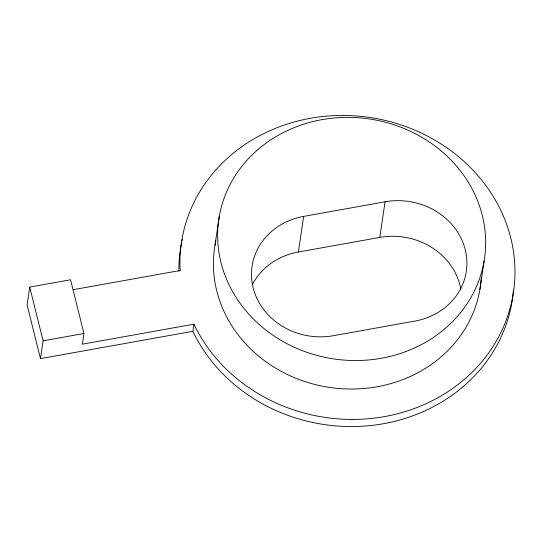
<?xml version="1.0" encoding="UTF-8"?>
<svg xmlns="http://www.w3.org/2000/svg" width="542" height="542" viewBox="0 0 542 542"><rect width="100%" height="100%" fill="white"/><g stroke="black" fill="none" stroke-linecap="round" stroke-linejoin="round"><path stroke-width="0.81" d="M73.156 289.699L180.554 270.431L180.019 268.276A167.857 151.631 8.4 0 1 406.927 126.997A167.857 151.631 8.4 0 1 468.762 375.443A167.857 151.631 8.4 0 1 193.928 324.17L82.364 344.184L83.942 333.499L70.568 279.76L29.729 287.091L27.1 304.895L40.474 358.628L192.877 331.291A167.857 151.631 8.4 0 0 374.475 425.091A167.857 151.631 8.4 0 0 513.443 290.41M40.474 358.628L43.103 340.823L29.729 287.091M192.877 331.291L193.928 324.17M214.998 245.316L219.205 216.82M252.335 284.706A67.14 60.65 8.4 0 1 298.398 252.01L303.655 216.4L385.064 201.793A67.14 60.65 8.4 0 1 465.253 249.727A67.14 60.65 8.4 0 1 414.759 321.108L333.35 335.708A67.14 60.65 8.4 0 1 253.155 287.775A67.14 60.65 8.4 0 1 303.655 216.4M460.802 289.11A67.14 60.65 8.4 0 0 379.807 237.41L385.064 201.793M479.88 289.563L484.087 261.075A134.287 121.306 8.4 0 0 303.181 124.342A134.287 121.306 8.4 0 0 267.673 331.433A134.287 121.306 8.4 0 0 484.087 261.075M298.398 252.01L379.807 237.41M43.103 340.823L83.942 333.499M178.867 271.42A167.857 151.631 8.4 0 1 181.719 242.227M182.051 240.668A167.857 151.631 8.4 0 1 182.403 239.117M481.269 277.45A134.287 121.306 8.4 0 1 331.115 387.638A134.287 121.306 8.4 0 1 215.865 240.824"/></g></svg>
